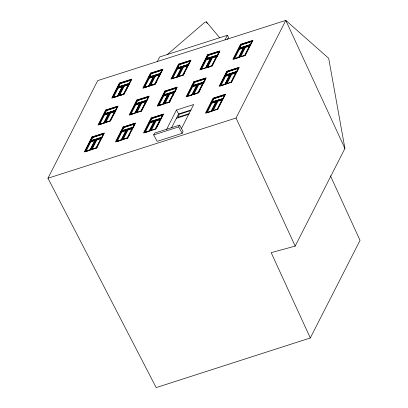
<?xml version="1.0" encoding="UTF-8"?>
<svg xmlns="http://www.w3.org/2000/svg" width="408" height="408" viewBox="0 0 408 408"><rect width="100%" height="100%" fill="white"/><g stroke="black" fill="none" stroke-linecap="round" stroke-linejoin="round"><path stroke-width="0.61" d="M47.96 178.23L97.696 80.621L285.794 20.4L328.68 58.288L344.918 148.486L295.183 246.095L271.177 252.649L310.304 337.972L156.172 387.6L47.96 178.23L236.064 118.009L285.794 20.4L344.918 148.486M92.249 137.068L90.326 140.847L101.898 137.139L103.826 133.365L92.249 137.068L92.427 137.399L90.505 141.173M117.545 106.437L105.968 110.145L104.045 113.919L115.622 110.211L117.545 106.437L117.723 106.769L106.146 110.476L104.224 114.25M119.687 83.217L117.764 86.991L129.341 83.283L131.264 79.509L119.687 83.217L119.865 83.548L117.943 87.322M90.102 141.403L84.981 151.45L96.41 147.793L101.526 137.746L90.102 141.403L90.28 141.734L85.16 151.781M103.821 114.48L98.705 124.522L110.129 120.865L115.25 110.818L103.821 114.48L103.999 114.806L98.879 124.853M128.969 83.895L117.54 87.552L112.424 97.599L123.848 93.937L128.969 83.895L129.147 84.221L126.016 90.362M112.603 97.93L117.718 87.883L123.088 86.164L122.91 85.833L117.79 95.88L117.968 96.212M91.101 140.755L92.754 137.522L103.403 134.11L101.75 137.348M104.825 113.832L106.473 110.594L117.122 107.187L115.474 110.42L105.417 113.643M118.544 86.904L120.192 83.666L130.841 80.259L129.193 83.492M99.802 124.185L104.463 115.036L108.446 113.756L103.785 122.91M95.467 139.684L90.352 149.731L90.53 150.062M108.513 114.765L109.084 113.648M119.105 93.978L121.38 89.51M118.483 95.656L123.599 85.614L123.777 85.94L118.942 95.431M91.504 149.282L96.339 139.796L101.108 138.266M105.223 122.354L110.058 112.868L115.428 111.149M105.861 122.247L110.522 113.093L114.505 111.817L109.844 120.972M96.589 148.124L97.726 145.891M114.291 113.383L115.143 111.71M121.451 130.881L123.374 127.107L134.946 123.4L133.023 127.174L121.451 130.881L121.63 131.208L123.364 130.652M135.17 103.953L137.093 100.179L148.67 96.472L146.747 100.246L135.17 103.953L135.349 104.285L137.083 103.729M148.889 77.025L150.812 73.251L162.389 69.544L160.466 73.323L148.889 77.025L149.068 77.357L150.802 76.801M132.651 127.781L121.227 131.442L116.107 141.484L127.536 137.828L132.651 127.781L132.829 128.112L127.464 129.831L122.344 139.878L122.165 139.546L127.286 129.499L127.464 129.831M132.988 113.934L130.004 114.888L129.826 114.561L134.946 104.514L146.375 100.853L146.549 101.184L141.183 102.903L136.063 112.95L135.884 112.618L141.005 102.571L141.183 102.903M143.55 87.633L148.665 77.586L160.094 73.93L154.974 83.977L143.55 87.633L143.728 87.965L146.707 87.006M121.63 131.208L123.553 127.434L135.124 123.731M135.349 104.285L137.272 100.511L148.849 96.803M149.068 77.357L150.991 73.583L161.986 70.064M116.571 141.26L121.406 131.769L126.771 130.05L126.592 129.724L121.477 139.766L121.655 140.097M130.004 114.888L135.124 104.846L140.49 103.127L140.316 102.796L135.196 112.843M143.728 87.965L148.844 77.918L154.214 76.199M157.366 61.516L159.691 56.957L227.373 35.287L228.521 37.419L227.46 39.505M122.227 130.795L123.879 127.556L134.528 124.149L132.875 127.383M149.67 76.939L151.317 73.705L161.966 70.293L160.319 73.532M130.927 114.225L135.589 105.07L139.572 103.795L134.91 112.945M154.035 75.868L148.915 85.915L149.093 86.246M137.935 108.151L138.501 107.034M139.924 104.244L140.49 103.127M149.379 85.685L149.945 84.568M150.516 83.456L153.643 77.316M154.902 75.975L149.787 86.022L149.609 85.695L154.724 75.648L154.902 75.975L160.273 74.261L159.135 76.49M136.986 112.282L141.647 103.127L145.631 101.852L140.969 111.007M129.826 114.561L141.255 110.899L146.375 100.853M128.566 136.486L129.132 135.369M133.477 126.965L134.028 125.888M144.274 105.652L146.268 101.745M155.438 83.747L156.861 80.957M151.429 118.106L149.506 121.885L161.084 118.177L163.006 114.403L151.429 118.106L151.608 118.437L149.96 121.676M163.226 94.957L165.148 91.183L176.725 87.475L176.904 87.807L165.327 91.514L163.404 95.288L163.226 94.957L174.803 91.249L176.725 87.475M190.444 60.547L178.867 64.255L176.945 68.029L188.522 64.321L190.444 60.547L190.623 60.879L179.046 64.586L177.398 67.82M151.985 126.638L149.71 131.101L149.532 130.769L154.652 120.722L154.831 121.054L149.461 122.772L144.345 132.819L144.167 132.488L149.282 122.441L160.711 118.784L160.89 119.116L155.519 120.834L150.404 130.881L150.226 130.55L155.341 120.503L155.519 120.834M157.886 105.565L163.001 95.518L174.43 91.856L169.31 101.903L157.886 105.565L158.064 105.891L162.236 104.555M188.149 64.933L176.725 68.59L171.605 78.637L183.029 74.975L188.149 64.933L188.328 65.26L182.963 66.978L177.842 77.025L177.664 76.694L182.784 66.652L182.963 66.978M158.064 105.891L163.18 95.844L168.55 94.131M172.069 78.407L176.904 68.921L182.269 67.203M164.006 94.87L165.653 91.632L176.302 88.225L174.655 91.458M145.263 132.151L149.925 122.997L153.908 121.722L149.246 130.876M158.982 105.223L163.644 96.074L167.632 94.794L162.965 103.948M172.701 78.3L177.368 69.146L181.351 67.871L176.684 77.025M168.371 93.799L163.251 103.846L163.429 104.173M182.09 66.871L176.97 76.918L177.149 77.25M153.408 123.843L154.831 121.054M164.852 101.383L166.275 98.593M169.238 93.906L164.123 103.953L163.945 103.622L169.06 93.575L169.238 93.906L174.609 92.188M151.322 130.213L155.984 121.059L159.967 119.784L155.305 128.938M165.041 103.285L169.703 94.131L173.691 92.856L169.024 102.01M178.76 76.357L183.427 67.203L187.41 65.928L182.743 75.082M160.711 118.784L155.591 128.831L144.167 132.488M156.621 127.485L159.752 121.349M169.774 101.679L170.34 100.562M172.62 96.094L173.186 94.977M176.078 89.423L174.981 91.581L174.803 91.249M184.064 73.634L184.63 72.517M153.683 134.915L154.606 133.1L179.617 125.093L183.08 131.524L182.157 133.334L157.151 141.341L153.683 134.915L178.694 126.908L179.617 125.093M166.454 129.688L176.47 110.022L193.708 104.504L181.397 128.663M192.163 85.685L194.086 81.911L205.663 78.203L205.841 78.535L194.264 82.237L192.341 86.017L192.163 85.685L203.74 81.977L205.663 78.203M205.887 58.757L207.81 54.983L219.382 51.275L217.459 55.049L205.887 58.757L206.06 59.089L207.988 55.315L219.56 51.607M186.823 96.288L191.944 86.246L203.368 82.584L198.247 92.631L186.823 96.288L187.002 96.62L192.122 86.573L197.487 84.854M206.086 67.978L205.912 67.646L211.028 57.599L211.206 57.931L205.841 59.65L200.721 69.692L200.542 69.365L205.663 59.318L217.087 55.661L217.265 55.988L216.699 57.105M192.943 85.598L194.591 82.36L205.239 78.953L203.592 82.187M206.662 58.67L208.315 55.432L218.958 52.025L217.311 55.258M171.436 128L178.592 113.954L191.077 109.961M187.92 95.951L192.586 86.797L196.569 85.522L191.903 94.676M201.639 69.028L206.305 59.874L210.288 58.599L205.622 67.748M197.309 84.527L192.188 94.574L192.367 94.901M210.069 60.16L211.206 57.931M192.882 94.35L198.002 84.303L198.181 84.635L193.061 94.681M206.601 67.422L211.721 57.38L211.9 57.707L206.779 67.754M193.979 94.013L198.645 84.859L202.628 83.584L197.962 92.738M207.697 67.085L212.364 57.931L216.347 56.656L211.681 65.81M225.048 39.846L227.373 35.287M200.542 69.365L211.971 65.703L217.087 55.661M198.711 92.407L200.134 89.612M205.015 80.152L203.918 82.309L203.74 81.977M217.913 54.84L219.285 52.148M213.384 98.318L211.461 102.092L223.038 98.389L224.961 94.61L213.384 98.318L213.562 98.649L211.64 102.423M238.68 67.687L227.108 71.39L225.185 75.169L236.757 71.461L238.68 67.687L238.859 68.019L227.287 71.721L225.359 75.495M240.827 44.467L238.904 48.241L250.476 44.533L252.399 40.759L240.827 44.467L241.006 44.793L239.083 48.572M211.242 102.653L206.122 112.7L217.546 109.043L222.666 98.996L211.242 102.653L211.421 102.984L206.3 113.031M224.961 75.725L219.841 85.772L231.27 82.115L236.385 72.068L224.961 75.725L225.139 76.056L220.019 86.103M250.104 45.14L238.68 48.802L233.56 58.844L244.989 55.187L250.104 45.14L250.282 45.472L244.917 47.19L240.083 56.676M233.738 59.175L238.859 49.128L244.224 47.41L244.045 47.083L238.93 57.13L239.108 57.457M212.242 102.005L213.889 98.772L224.538 95.36L222.89 98.598M225.961 75.077L227.613 71.844L238.257 68.432L236.609 71.67L226.552 74.888M207.218 112.363L211.885 103.209L215.868 101.934L211.201 111.088M220.937 85.435L225.604 76.281L229.587 75.006L224.92 84.16M234.656 58.507L239.323 49.353L243.306 48.078L238.644 57.232M216.607 100.934L211.487 110.981L211.665 111.313M230.326 74.006L225.211 84.053L225.384 84.385M214.226 106.289L214.797 105.172M225.67 83.829L226.241 82.712M241.949 51.877L243.372 49.087M239.618 56.906L244.739 46.859L244.917 47.19M212.644 110.532L217.479 101.046L222.845 99.328M226.364 83.604L231.198 74.118L236.564 72.4M213.277 110.42L217.943 101.271L221.927 99.991L217.26 109.145M226.996 83.497L231.662 74.343L235.645 73.068L230.979 82.222M240.715 56.569L245.381 47.415L249.364 46.14L244.703 55.294M217.724 109.37L225.527 94.217L213.078 98.206L205.443 113.194L217.892 109.206M310.304 337.972L360.04 240.363L330.429 175.792M167.407 54.483L204.755 22.328L206.341 21.818L219.657 37.755M119.865 83.548L131.442 79.841M241.006 44.793L252.578 41.091M207.254 58.482L216.719 55.452M117.198 87.383L129.647 83.4M148.323 77.418L160.772 73.435M176.378 68.422L188.828 64.439M205.316 59.15L217.77 55.167M238.338 48.634L250.787 44.645M118.519 87.139L120.258 86.583M178.281 67.988L180.02 67.432M183.493 66.32L185.227 65.764M215.322 56.12L217.061 55.565M239.659 48.384L241.398 47.828M211.9 57.707L217.265 55.988M123.777 85.94L129.147 84.221M113.2 97.736L116.178 96.783M121.043 95.222L124.027 94.268M152.765 85.068L154.555 84.497M207.376 67.565L210.36 66.611M234.335 58.987L237.318 58.033M243.377 56.09L245.167 55.519M162.659 95.35L175.109 91.367M191.597 86.078L204.046 82.09M103.479 114.311L115.928 110.328M134.604 104.346L147.053 100.363M224.614 75.562L237.068 71.573M163.404 95.288L165.143 94.733M194.081 85.461L196.972 84.532M110.012 112.394L112.904 111.471M139.398 102.984L143.453 101.689M225.94 75.312L227.674 74.756M229.99 74.016L234.044 72.716M103.999 114.806L109.37 113.093L109.191 112.761L104.071 122.808L104.249 123.134M198.181 84.635L203.546 82.916M225.139 76.056L230.505 74.338M100.669 124.282L102.459 123.711M167.101 103L168.892 102.423M188.792 96.048L191.77 95.095M193.657 94.488L196.641 93.534M220.616 85.915L223.599 84.956M92.427 137.399L103.999 133.696M151.608 118.437L163.185 114.735M213.562 98.649L225.139 94.942M89.76 141.239L102.209 137.251M120.885 131.274L133.334 127.286M148.94 122.278L161.389 118.289M210.895 102.49L223.344 98.501M91.081 140.989L93.978 140.061M127.995 129.173L129.729 128.617M150.843 121.844L152.577 121.288M154.892 120.544L158.947 119.248M212.221 102.24L215.113 101.312M218.586 100.2L220.325 99.644M90.28 141.734L95.049 140.209M211.421 102.984L216.189 101.454M190.771 110.609L179.393 114.25L177.842 117.285L189.22 113.643M176.373 118.31L188.858 114.311M86.95 151.21L88.74 150.634M117.478 141.433L119.269 140.862M145.534 132.437L148.517 131.483M208.09 112.455L209.875 111.884M238.68 48.802L238.859 49.128M206.341 21.818L207.203 23.414M231.198 74.118L231.02 73.787L225.899 83.834L226.078 84.165M227.108 71.39L227.287 71.721M217.459 55.049L217.637 55.381M207.81 54.983L207.988 55.315M211.971 65.703L212.145 66.035M205.663 59.318L205.841 59.65M217.479 101.046L217.301 100.715L212.18 110.762L212.359 111.088M188.522 64.321L188.7 64.653M194.086 81.911L194.264 82.237M198.247 92.631L198.426 92.963M191.944 86.246L192.122 86.573M178.867 64.255L179.046 64.586M183.029 74.975L183.207 75.307M176.725 68.59L176.904 68.921M176.47 110.022L178.592 113.954M165.148 91.183L165.327 91.514M169.31 101.903L169.488 102.235M163.001 95.518L163.18 95.844M150.812 73.251L150.991 73.583M178.694 126.908L182.157 133.334M154.974 83.977L155.152 84.303M148.665 77.586L148.844 77.918M161.084 118.177L161.262 118.509M146.747 100.246L146.921 100.577M149.282 122.441L149.461 122.772M137.093 100.179L137.272 100.511M141.255 110.899L141.433 111.231M134.946 104.514L135.124 104.846M117.54 87.552L117.718 87.883M133.023 127.174L133.202 127.505M123.374 127.107L123.553 127.434M127.536 137.828L127.714 138.159M121.227 131.442L121.406 131.769M110.058 112.868L109.879 112.537L104.764 122.584L104.938 122.915M105.968 110.145L106.146 110.476M96.339 139.796L96.161 139.465L91.04 149.512L91.219 149.843M236.064 118.009L295.183 246.095M91.943 136.955L84.303 151.944L96.752 147.961L104.392 132.972L91.943 136.955M105.662 110.027L98.022 125.016L110.471 121.033L118.111 106.044L105.662 110.027M119.381 83.105L111.741 98.093L124.19 94.105L131.83 79.116L119.381 83.105M90.744 141.959L86.078 151.113L90.066 149.838L94.727 140.684L90.744 141.959M118.182 88.108L113.521 97.262L117.504 95.987L122.171 86.833L118.182 88.108M96.803 140.02L92.137 149.175L96.125 147.9L100.786 138.746L96.803 140.02M124.241 86.164L119.58 95.319L123.563 94.044L128.229 84.889L124.241 86.164M123.063 126.99L115.428 141.979L127.877 137.996L135.517 123.007L123.063 126.99M136.787 100.062L129.147 115.051L141.596 111.068L149.236 96.079L136.787 100.062M150.506 73.139L142.866 88.128L155.315 84.14L162.955 69.151L150.506 73.139M137.598 100.628L135.951 103.867L146.594 100.455L148.247 97.221L137.598 100.628M121.87 131.993L117.203 141.148L121.191 139.873L125.853 130.718L121.87 131.993M149.308 78.142L144.646 87.297L148.629 86.022L153.291 76.867L149.308 78.142M127.928 130.055L123.262 139.21L127.25 137.935L131.911 128.78L127.928 130.055M155.366 76.204L150.705 85.354L154.688 84.079L159.35 74.924L155.366 76.204M151.123 117.994L143.483 132.983L155.933 128.999L163.572 114.011L151.123 117.994M164.842 91.066L157.202 106.054L169.657 102.071L177.291 87.082L164.842 91.066M178.561 64.143L170.927 79.132L183.376 75.143L191.01 60.155L178.561 64.143M151.934 118.56L150.287 121.793L160.936 118.386L162.583 115.148L151.934 118.56M179.372 64.704L177.725 67.942L188.374 64.53L190.021 61.297L179.372 64.704M193.78 81.794L186.145 96.783L198.594 92.8L206.229 77.811L193.78 81.794M207.499 54.871L199.864 69.86L212.313 65.872L219.948 50.883L207.499 54.871M226.797 71.278L219.162 86.267L231.611 82.278L239.246 67.289L226.797 71.278M240.516 44.35L232.881 59.338L245.33 55.355L252.97 40.367L240.516 44.35M241.332 44.916L239.68 48.154L250.328 44.742L251.981 41.509L241.332 44.916"/></g></svg>
